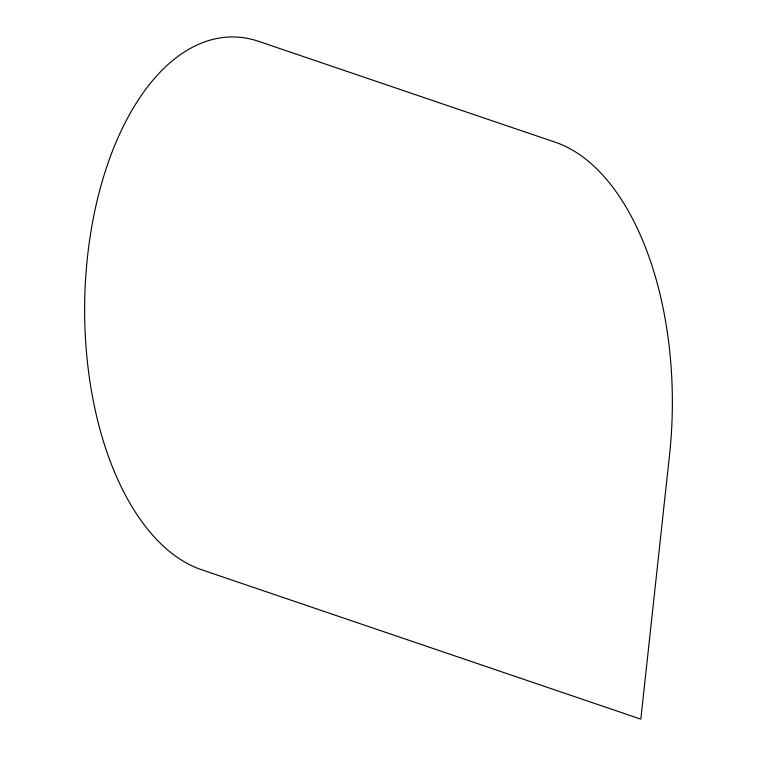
<?xml version="1.0" encoding="UTF-8"?>
<svg xmlns="http://www.w3.org/2000/svg" width="757" height="757" viewBox="0 0 757 757"><rect width="100%" height="100%" fill="white"/><g stroke="black" fill="none" stroke-linecap="round" stroke-linejoin="round"><path stroke-width="1.14" d="M669.529 455.004L640.829 719.15L201.438 569.699A268.584 145.486 -89.3 0 1 87.471 257.03A268.584 145.486 -89.3 0 1 258.828 41.408L555.562 142.335A268.584 145.486 -89.3 0 1 669.529 455.004"/></g></svg>
